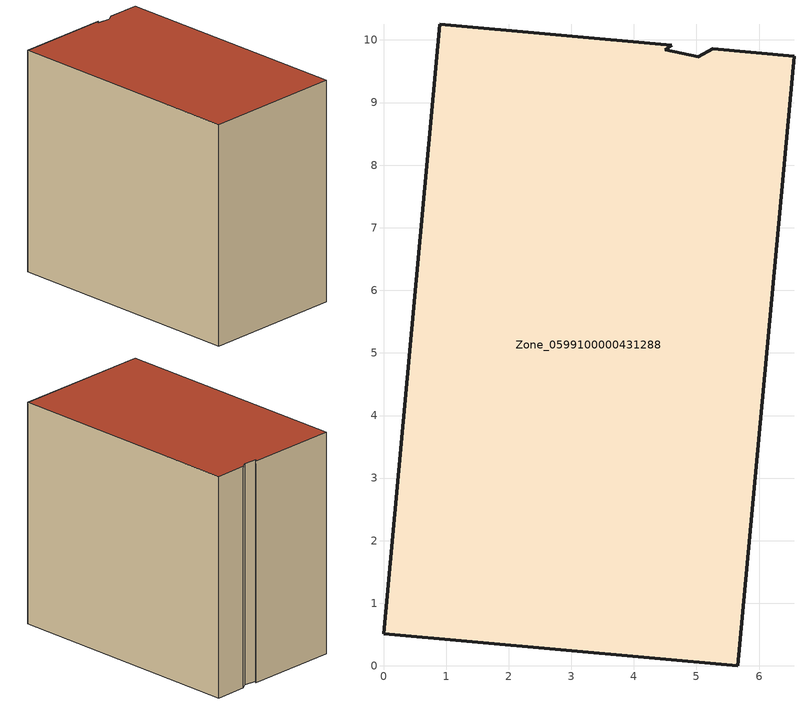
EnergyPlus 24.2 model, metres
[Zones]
Zone_0599100000431288
 floor ground (C_G): 5.03,9.73 5.26,9.86 6.56,9.74 5.66,0 0,0.51 0.9,10.25 4.61,9.92 4.5,9.84 z0
 wall outside (C_F): 6.56,9.74 5.26,9.86 5.03,9.73 4.5,9.84 4.61,9.92 0.9,10.25 0,0.51 5.66,0 6.56,9.74 z0:8.88
 roof outside (C_R): 5.26,9.86 5.03,9.73 4.5,9.84 4.61,9.92 0.9,10.25 0,0.51 5.66,0 6.56,9.74 z8.88
[BUILDING]
Pand.0599100000431288: North Axis=0; Terrain=City; Loads Convergence Tolerance Value=0.04; Temperature Convergence Tolerance Value=0.4; Solar Distribution=FullExterior; Maximum Number of Warmup Days=25; Minimum Number of Warmup Days=1
[Site:Location]
Rotterdam.The.Hague.AP_ZH_NLD Design_Conditions: Latitude=51.96; Longitude=4.45; Time Zone=1; Elevation=-4.5
[SITE:GROUNDTEMPERATURE:BUILDINGSURFACE]
18, 18, 18, 18, 18, 18, 18, 18, 18, 18, 18, 18
[MATERIAL] Thermal Absorptance=0.9; Solar Absorptance=0.7; Visible Absorptance=0.7
Name | Roughness | Thickness | Conductivity | Density | Specific Heat
G.TI.2006-2014 | MediumSmooth | 0.15 | 0.06 | 540 | 1210
F.TI.2006-2014 | Rough | 0.3 | 0.12 | 1920 | 840
R.TI.2006-2014 | MediumRough | 0.2 | 0.08 | 1500 | 1000
[CONSTRUCTION]
C_G: G.TI.2006-2014
C_F: F.TI.2006-2014
C_R: R.TI.2006-2014
[ZONE]
Zone_0599100000431288: Type=1; Multiplier=1; Ceiling Height=Autocalculate; Volume=Autocalculate; Floor Area=autocalculate; Part of Total Floor Area=Yes
[ZONEINFILTRATION:DESIGNFLOWRATE]
Infil_Zone_0599100000431288: Zone or ZoneList or Space or SpaceList=Zone_0599100000431288; Schedule=AlwaysOn; Design Flow Rate Calculation Method=Flow/Area; Flow Rate per Floor Area=0.0015; Constant Term Coefficient=1; Temperature Term Coefficient=0; Velocity Term Coefficient=0; Velocity Squared Term Coefficient=0
[HVACTEMPLATE:ZONE:IDEALLOADSAIRSYSTEM]
Zone_0599100000431288: Maximum Heating Supply Air Temperature=50; Minimum Cooling Supply Air Temperature=13; Maximum Heating Supply Air Humidity Ratio=0.0156; Minimum Cooling Supply Air Humidity Ratio=0.0077; Heating Limit=NoLimit; Cooling Limit=NoLimit; Dehumidification Control Type=ConstantSensibleHeatRatio; Cooling Sensible Heat Ratio=0.7; Dehumidification Setpoint=60; Humidification Control Type=None; Humidification Setpoint=30; Outdoor Air Method=None; Outdoor Air Flow Rate per Person=0.00944; Outdoor Air Flow Rate per Zone Floor Area=0; Outdoor Air Flow Rate per Zone=0; Demand Controlled Ventilation Type=None; Outdoor Air Economizer Type=NoEconomizer; Heat Recovery Type=None; Sensible Heat Recovery Effectiveness=0.7; Latent Heat Recovery Effectiveness=0.65
[ZONECONTROL:THERMOSTAT]
ThermostatControl_Zone_0599100000431288: Zone or ZoneList=Zone_0599100000431288; Control Type Schedule=DualSetpointControlType; Control 1=Thermostat_Zone_0599100000431288; Temperature Difference Between Cutout And Setpoint=0
[THERMOSTATSETPOINT:DUALSETPOINT]
Thermostat_Zone_0599100000431288: Heating Setpoint Temperature Schedule=HeatingSetpoint_Zone_0599100000431288; Cooling Setpoint Temperature Schedule=CoolingSetpoint_Zone_0599100000431288
[SCHEDULE:COMPACT]
HeatingSetpoint_Zone_0599100000431288: Through: 12/31, For: AllDays, Until: 24:00, 21
CoolingSetpoint_Zone_0599100000431288: Through: 12/31, For: AllDays, Until: 24:00, 24
DualSetpointControlType: Through: 12/31, For: AllDays, Until: 24:00, 4
AlwaysOn: Through: 12/31, For: AllDays, Until: 24:00, 1
